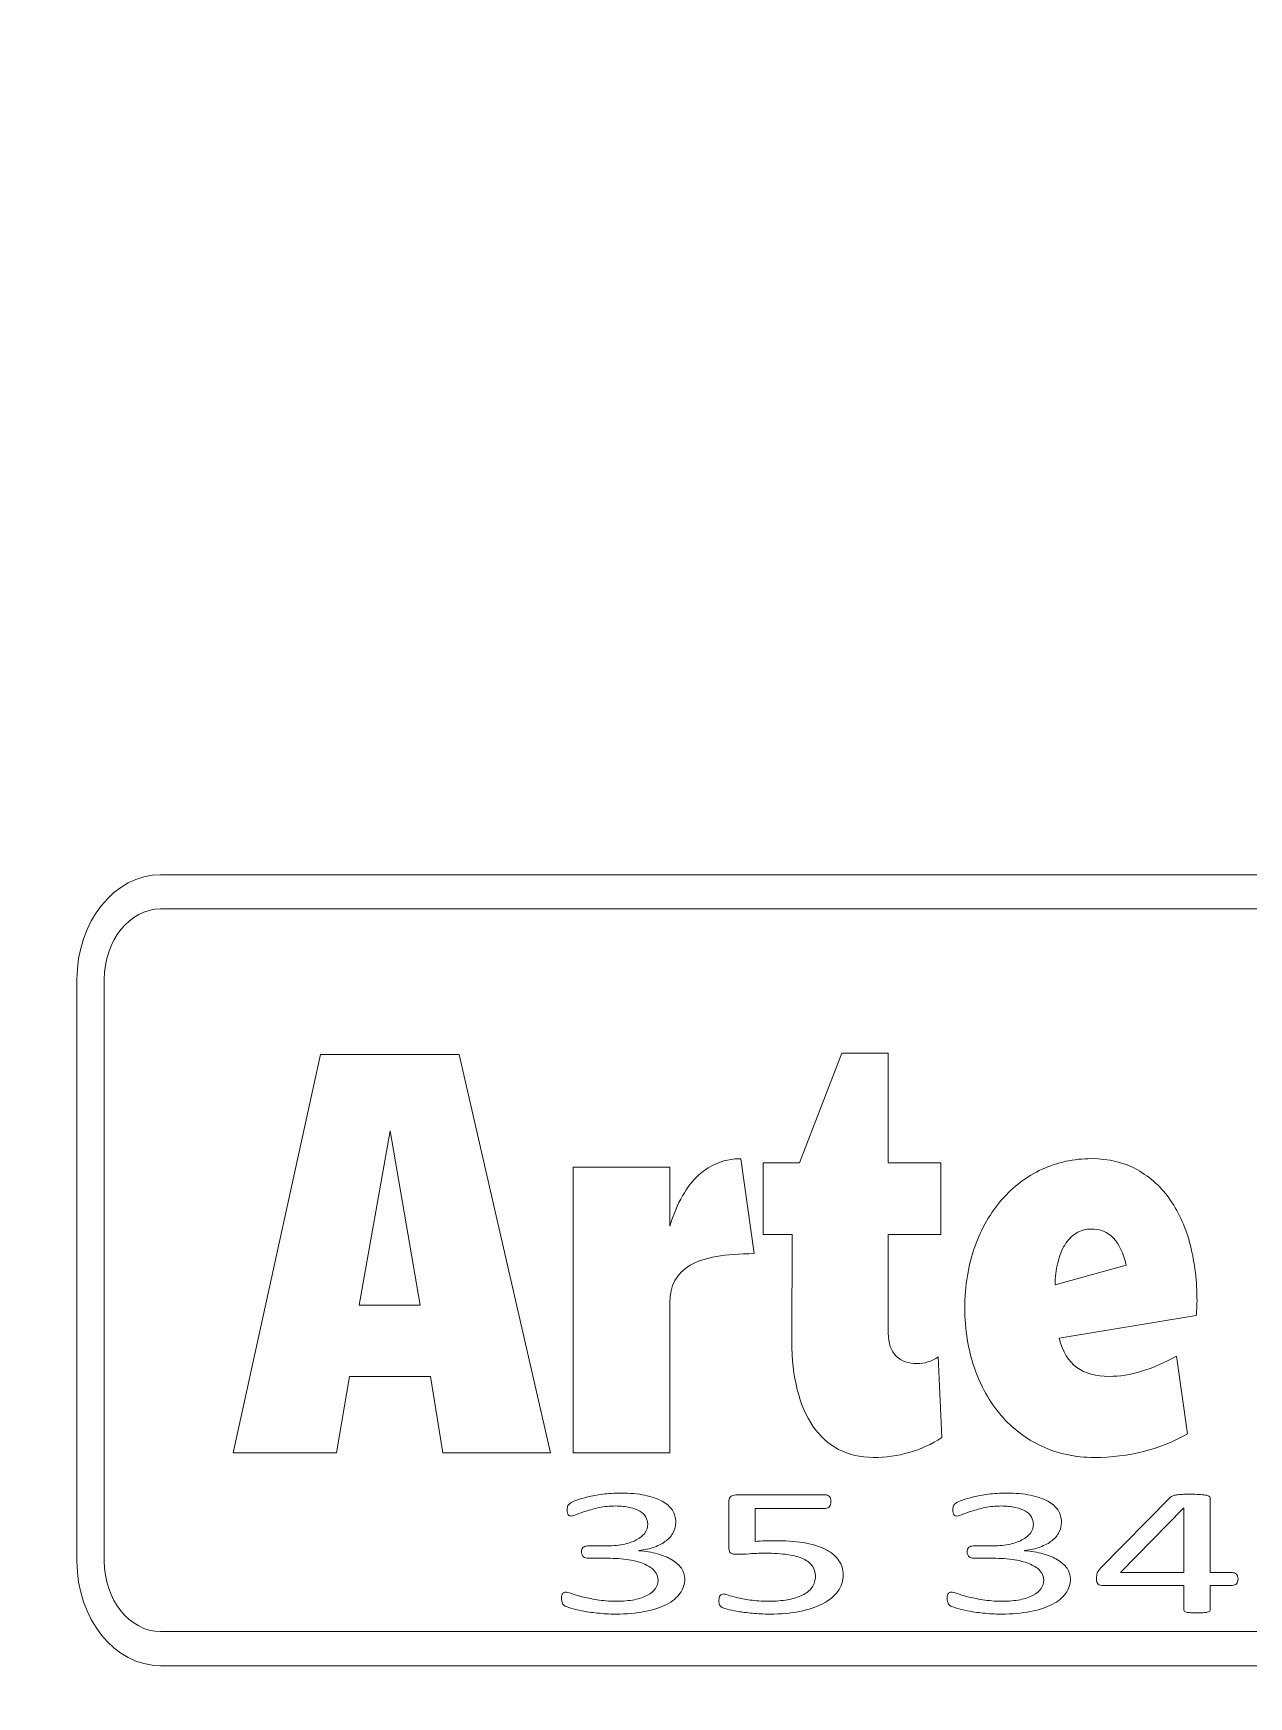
# Model space of a CAD drawing. Header units: millimetres. Extents: x -237 to 237, y -201 to 201.
# Drawn here: x 24.64 to 43.85, y 27.49 to 53.77 of the extents above; entities that cross this region are included whole.
import ezdxf

# ---------------------------------------------------------------- set-up
doc = ezdxf.new("R2010")
doc.units = ezdxf.units.MM
doc.header["$MEASUREMENT"] = 0
doc.layers.add('Layer 1', color=7, linetype='Continuous')

msp = doc.modelspace()

# ---------------------------------------------------------------- linework, layer by layer
at = {"layer": 'Layer 1', "color": 240, "lineweight": 9}
msp.add_open_spline([(81, 200.7738), (81, 200.7738), (81, 176.7738), (81, 176.7738), (81, 176.7738), (81, 176.7738), (87, 176.7738), (87, 176.7738), (87, 176.7738), (87, 176.7738), (87, 156.7738), (87, 156.7738), (87, 156.7738), (87, 156.7738), (81, 156.7738), (81, 156.7738), (81, 156.7738), (81, 156.7738), (81, 110.7738), (81, 110.7738), (81, 110.7738), (81, 110.7738), (87, 110.7738), (87, 110.7738), (87, 110.7738), (87, 110.7738), (87, 90.7738), (87, 90.7738), (87, 90.7738), (87, 90.7738), (81, 90.7738), (81, 90.7738), (81, 90.7738), (81, 90.7738), (81, 44.7738), (81, 44.7738), (81, 44.7738), (81, 44.7738), (87, 44.7738), (87, 44.7738), (87, 44.7738), (87, 44.7738), (87, 24.7738), (87, 24.7738), (87, 24.7738), (87, 24.7738), (81, 24.7738), (81, 24.7738), (81, 24.7738), (81, 24.7738), (81, 0.7738), (81, 0.7738), (81, 0.7738), (81, 0.7738), (-69, 0.7738), (-69, 0.7738), (-69, 0.7738), (-69, 0.7738), (-69, 24.7738), (-69, 24.7738), (-69, 24.7738), (-69, 24.7738), (-75, 24.7738), (-75, 24.7738), (-75, 24.7738), (-75, 24.7738), (-75, 44.7738), (-75, 44.7738), (-75, 44.7738), (-75, 44.7738), (-69, 44.7738), (-69, 44.7738), (-69, 44.7738), (-69, 44.7738), (-69, 90.7738), (-69, 90.7738), (-69, 90.7738), (-69, 90.7738), (-75, 90.7738), (-75, 90.7738), (-75, 90.7738), (-75, 90.7738), (-75, 110.7738), (-75, 110.7738), (-75, 110.7738), (-75, 110.7738), (-69, 110.7738), (-69, 110.7738), (-69, 110.7738), (-69, 110.7738), (-69, 156.7738), (-69, 156.7738), (-69, 156.7738), (-69, 156.7738), (-75, 156.7738), (-75, 156.7738), (-75, 156.7738), (-75, 156.7738), (-75, 176.7738), (-75, 176.7738), (-75, 176.7738), (-75, 176.7738), (-69, 176.7738), (-69, 176.7738), (-69, 176.7738), (-69, 176.7738), (-69, 200.7738), (-69, 200.7738), (-69, 200.7738), (-69, 200.7738), (-34, 200.7738), (-34, 200.7738), (-34, 200.7738), (-34, 200.7738), (-34, 194.7738), (-34, 194.7738), (-34, 194.7738), (-34, 194.7738), (-14, 194.7738), (-14, 194.7738), (-14, 194.7738), (-14, 194.7738), (-14, 200.7738), (-14, 200.7738), (-14, 200.7738), (-14, 200.7738), (26, 200.7738), (26, 200.7738), (26, 200.7738), (26, 200.7738), (26, 194.7738), (26, 194.7738), (26, 194.7738), (26, 194.7738), (46, 194.7738), (46, 194.7738), (46, 194.7738), (46, 194.7738), (46, 200.7738), (46, 200.7738), (46, 200.7738), (46, 200.7738), (81, 200.7738), (81, 200.7738)], degree=3, knots=[0, 0, 0, 0, 0.027027, 0.027027, 0.027027, 0.027027, 0.0540541, 0.0540541, 0.0540541, 0.0540541, 0.0810811, 0.0810811, 0.0810811, 0.0810811, 0.1081081, 0.1081081, 0.1081081, 0.1081081, 0.1351351, 0.1351351, 0.1351351, 0.1351351, 0.1621622, 0.1621622, 0.1621622, 0.1621622, 0.1891892, 0.1891892, 0.1891892, 0.1891892, 0.2162162, 0.2162162, 0.2162162, 0.2162162, 0.2432432, 0.2432432, 0.2432432, 0.2432432, 0.2702703, 0.2702703, 0.2702703, 0.2702703, 0.2972973, 0.2972973, 0.2972973, 0.2972973, 0.3243243, 0.3243243, 0.3243243, 0.3243243, 0.3513514, 0.3513514, 0.3513514, 0.3513514, 0.3783784, 0.3783784, 0.3783784, 0.3783784, 0.4054054, 0.4054054, 0.4054054, 0.4054054, 0.4324324, 0.4324324, 0.4324324, 0.4324324, 0.4594595, 0.4594595, 0.4594595, 0.4594595, 0.4864865, 0.4864865, 0.4864865, 0.4864865, 0.5135135, 0.5135135, 0.5135135, 0.5135135, 0.5405405, 0.5405405, 0.5405405, 0.5405405, 0.5675676, 0.5675676, 0.5675676, 0.5675676, 0.5945946, 0.5945946, 0.5945946, 0.5945946, 0.6216216, 0.6216216, 0.6216216, 0.6216216, 0.6486486, 0.6486486, 0.6486486, 0.6486486, 0.6756757, 0.6756757, 0.6756757, 0.6756757, 0.7027027, 0.7027027, 0.7027027, 0.7027027, 0.7297297, 0.7297297, 0.7297297, 0.7297297, 0.7567568, 0.7567568, 0.7567568, 0.7567568, 0.7837838, 0.7837838, 0.7837838, 0.7837838, 0.8108108, 0.8108108, 0.8108108, 0.8108108, 0.8378378, 0.8378378, 0.8378378, 0.8378378, 0.8648649, 0.8648649, 0.8648649, 0.8648649, 0.8918919, 0.8918919, 0.8918919, 0.8918919, 0.9189189, 0.9189189, 0.9189189, 0.9189189, 0.9459459, 0.9459459, 0.9459459, 0.9459459, 1, 1, 1, 1], dxfattribs=at)
at = {"layer": 'Layer 1', "color": 114, "lineweight": 9}
for points, knots in [([(66.3484, 27.976), (66.3484, 27.976), (26.6513, 27.976), (26.6513, 27.976), (26.6513, 27.976), (25.9214, 27.976), (25.3277, 28.7181), (25.3277, 29.6305), (25.3277, 29.6305), (25.3277, 29.6305), (25.3277, 38.8211), (25.3277, 38.8211), (25.3277, 38.8211), (25.3277, 39.7339), (25.9214, 40.476), (26.6513, 40.476), (26.6513, 40.476), (26.6513, 40.476), (66.3484, 40.476), (66.3484, 40.476), (66.3484, 40.476), (67.0783, 40.476), (67.6723, 39.7339), (67.6723, 38.8211), (67.6723, 38.8211), (67.6723, 38.8211), (67.6723, 29.6305), (67.6723, 29.6305), (67.6723, 29.6305), (67.6723, 28.7181), (67.0783, 27.976), (66.3484, 27.976)], [0, 0, 0, 0, 0.1111111, 0.1111111, 0.1111111, 0.1111111, 0.2222222, 0.2222222, 0.2222222, 0.2222222, 0.3333333, 0.3333333, 0.3333333, 0.3333333, 0.4444444, 0.4444444, 0.4444444, 0.4444444, 0.5555556, 0.5555556, 0.5555556, 0.5555556, 0.6666667, 0.6666667, 0.6666667, 0.6666667, 0.7777778, 0.7777778, 0.7777778, 0.7777778, 1, 1, 1, 1]), ([(26.6513, 39.9354), (26.1596, 39.9354), (25.7599, 39.4357), (25.7599, 38.8211), (25.7599, 38.8211), (25.7599, 38.8211), (25.7599, 29.6305), (25.7599, 29.6305), (25.7599, 29.6305), (25.7599, 29.0163), (26.1596, 28.5166), (26.6513, 28.5166), (26.6513, 28.5166), (26.6513, 28.5166), (66.3484, 28.5166), (66.3484, 28.5166), (66.3484, 28.5166), (66.8401, 28.5166), (67.2399, 29.0163), (67.2399, 29.6305), (67.2399, 29.6305), (67.2399, 29.6305), (67.2399, 38.8211), (67.2399, 38.8211), (67.2399, 38.8211), (67.2399, 39.4357), (66.8401, 39.9354), (66.3484, 39.9354), (66.3484, 39.9354), (66.3484, 39.9354), (26.6513, 39.9354), (26.6513, 39.9354)], [0, 0, 0, 0, 0.1111111, 0.1111111, 0.1111111, 0.1111111, 0.2222222, 0.2222222, 0.2222222, 0.2222222, 0.3333333, 0.3333333, 0.3333333, 0.3333333, 0.4444444, 0.4444444, 0.4444444, 0.4444444, 0.5555556, 0.5555556, 0.5555556, 0.5555556, 0.6666667, 0.6666667, 0.6666667, 0.6666667, 0.7777778, 0.7777778, 0.7777778, 0.7777778, 1, 1, 1, 1]), ([(29.1758, 37.636), (29.1758, 37.636), (31.3701, 37.636), (31.3701, 37.636), (31.3701, 37.636), (31.3701, 37.636), (32.8104, 31.3406), (32.8104, 31.3406), (32.8104, 31.3406), (32.8104, 31.3406), (31.1086, 31.3406), (31.1086, 31.3406), (31.1086, 31.3406), (31.1086, 31.3406), (30.9181, 32.5485), (30.9181, 32.5485), (30.9181, 32.5485), (30.9181, 32.5485), (29.6347, 32.5485), (29.6347, 32.5485), (29.6347, 32.5485), (29.6347, 32.5485), (29.4298, 31.3406), (29.4298, 31.3406), (29.4298, 31.3406), (29.4298, 31.3406), (27.7992, 31.3406), (27.7992, 31.3406), (27.7992, 31.3406), (27.7992, 31.3406), (29.1758, 37.636), (29.1758, 37.636)], [0, 0, 0, 0, 0.1111111, 0.1111111, 0.1111111, 0.1111111, 0.2222222, 0.2222222, 0.2222222, 0.2222222, 0.3333333, 0.3333333, 0.3333333, 0.3333333, 0.4444444, 0.4444444, 0.4444444, 0.4444444, 0.5555556, 0.5555556, 0.5555556, 0.5555556, 0.6666667, 0.6666667, 0.6666667, 0.6666667, 0.7777778, 0.7777778, 0.7777778, 0.7777778, 1, 1, 1, 1]), ([(38.9977, 31.5801), (38.6714, 31.3712), (38.3087, 31.2675), (37.9115, 31.2675), (37.9115, 31.2675), (37.7069, 31.2675), (37.5238, 31.3102), (37.3647, 31.3956), (37.3647, 31.3956), (37.2045, 31.4795), (37.0697, 31.6016), (36.96, 31.7617), (36.96, 31.7617), (36.8507, 31.9201), (36.7675, 32.1138), (36.7121, 32.3382), (36.7121, 32.3382), (36.6557, 32.5636), (36.6267, 32.8169), (36.6267, 33.1005), (36.6267, 33.1005), (36.6267, 33.1005), (36.6337, 34.79), (36.6337, 34.79), (36.6337, 34.79), (36.6337, 34.79), (36.1751, 34.79), (36.1751, 34.79), (36.1751, 34.79), (36.1751, 34.79), (36.1751, 35.9249), (36.1751, 35.9249), (36.1751, 35.9249), (36.1751, 35.9249), (36.747, 35.9249), (36.747, 35.9249), (36.747, 35.9249), (36.747, 35.9249), (37.4177, 37.6542), (37.4177, 37.6542), (37.4177, 37.6542), (37.4177, 37.6542), (38.151, 37.6542), (38.151, 37.6542), (38.151, 37.6542), (38.151, 37.6542), (38.151, 35.9249), (38.151, 35.9249), (38.151, 35.9249), (38.151, 35.9249), (38.9832, 35.9249), (38.9832, 35.9249), (38.9832, 35.9249), (38.9832, 35.9249), (38.9832, 34.79), (38.9832, 34.79), (38.9832, 34.79), (38.9832, 34.79), (38.151, 34.79), (38.151, 34.79), (38.151, 34.79), (38.151, 34.79), (38.151, 33.2332), (38.151, 33.2332), (38.151, 33.2332), (38.151, 33.0716), (38.1919, 32.951), (38.2738, 32.8702), (38.2738, 32.8702), (38.357, 32.7894), (38.4689, 32.7499), (38.61, 32.7499), (38.61, 32.7499), (38.7207, 32.7499), (38.8301, 32.7848), (38.941, 32.8564), (38.941, 32.8564), (38.941, 32.8564), (38.9977, 31.5801), (38.9977, 31.5801)], [0, 0, 0, 0, 0.047619, 0.047619, 0.047619, 0.047619, 0.0952381, 0.0952381, 0.0952381, 0.0952381, 0.1428571, 0.1428571, 0.1428571, 0.1428571, 0.1904762, 0.1904762, 0.1904762, 0.1904762, 0.2380952, 0.2380952, 0.2380952, 0.2380952, 0.2857143, 0.2857143, 0.2857143, 0.2857143, 0.3333333, 0.3333333, 0.3333333, 0.3333333, 0.3809524, 0.3809524, 0.3809524, 0.3809524, 0.4285714, 0.4285714, 0.4285714, 0.4285714, 0.4761905, 0.4761905, 0.4761905, 0.4761905, 0.5238095, 0.5238095, 0.5238095, 0.5238095, 0.5714286, 0.5714286, 0.5714286, 0.5714286, 0.6190476, 0.6190476, 0.6190476, 0.6190476, 0.6666667, 0.6666667, 0.6666667, 0.6666667, 0.7142857, 0.7142857, 0.7142857, 0.7142857, 0.7619048, 0.7619048, 0.7619048, 0.7619048, 0.8095238, 0.8095238, 0.8095238, 0.8095238, 0.8571429, 0.8571429, 0.8571429, 0.8571429, 0.9047619, 0.9047619, 0.9047619, 0.9047619, 1, 1, 1, 1]), ([(30.7499, 33.6739), (30.7499, 33.6739), (30.2764, 36.4266), (30.2764, 36.4266), (30.2764, 36.4266), (30.2764, 36.4266), (29.79, 33.6739), (29.79, 33.6739), (29.79, 33.6739), (29.79, 33.6739), (30.7499, 33.6739), (30.7499, 33.6739)], [0, 0, 0, 0, 0.25, 0.25, 0.25, 0.25, 0.5, 0.5, 0.5, 0.5, 1, 1, 1, 1]), ([(33.1728, 35.8547), (33.1728, 35.8547), (34.6975, 35.8547), (34.6975, 35.8547), (34.6975, 35.8547), (34.6975, 35.8547), (34.6975, 34.9213), (34.6975, 34.9213), (34.6975, 34.9213), (34.8118, 35.2906), (34.9659, 35.5605), (35.1574, 35.7326), (35.1574, 35.7326), (35.349, 35.9034), (35.5691, 35.9888), (35.8185, 35.9888), (35.8185, 35.9888), (35.8185, 35.9888), (36.0305, 34.488), (36.0305, 34.488), (36.0305, 34.488), (35.5716, 34.488), (35.2343, 34.4274), (35.0202, 34.3039), (35.0202, 34.3039), (34.8043, 34.1801), (34.6975, 33.9836), (34.6975, 33.7123), (34.6975, 33.7123), (34.6975, 33.7123), (34.6975, 31.3406), (34.6975, 31.3406), (34.6975, 31.3406), (34.6975, 31.3406), (33.1728, 31.3406), (33.1728, 31.3406), (33.1728, 31.3406), (33.1728, 31.3406), (33.1728, 35.8547), (33.1728, 35.8547)], [0, 0, 0, 0, 0.0909091, 0.0909091, 0.0909091, 0.0909091, 0.1818182, 0.1818182, 0.1818182, 0.1818182, 0.2727273, 0.2727273, 0.2727273, 0.2727273, 0.3636364, 0.3636364, 0.3636364, 0.3636364, 0.4545455, 0.4545455, 0.4545455, 0.4545455, 0.5454545, 0.5454545, 0.5454545, 0.5454545, 0.6363636, 0.6363636, 0.6363636, 0.6363636, 0.7272727, 0.7272727, 0.7272727, 0.7272727, 0.8181818, 0.8181818, 0.8181818, 0.8181818, 1, 1, 1, 1]), ([(41.6398, 32.5485), (41.9687, 32.5485), (42.3238, 32.6554), (42.7055, 32.8702), (42.7055, 32.8702), (42.7055, 32.8702), (42.8817, 31.6425), (42.8817, 31.6425), (42.8817, 31.6425), (42.4441, 31.3928), (41.9528, 31.2675), (41.4074, 31.2675), (41.4074, 31.2675), (41.1039, 31.2675), (40.827, 31.3272), (40.5765, 31.4446), (40.5765, 31.4446), (40.3261, 31.5618), (40.1105, 31.7251), (39.931, 31.9353), (39.931, 31.9353), (39.7504, 32.146), (39.6107, 32.3947), (39.5109, 32.6843), (39.5109, 32.6843), (39.411, 32.9725), (39.3602, 33.2868), (39.3602, 33.6266), (39.3602, 33.6266), (39.3602, 33.9836), (39.4131, 34.3067), (39.5178, 34.5981), (39.5178, 34.5981), (39.6227, 34.8877), (39.7649, 35.1365), (39.9469, 35.3439), (39.9469, 35.3439), (40.1274, 35.5496), (40.3391, 35.7097), (40.5815, 35.8212), (40.5815, 35.8212), (40.8235, 35.9327), (41.0825, 35.9891), (41.3579, 35.9891), (41.3579, 35.9891), (41.6349, 35.9891), (41.8784, 35.9295), (42.0878, 35.812), (42.0878, 35.812), (42.2975, 35.6945), (42.472, 35.5344), (42.6117, 35.3301), (42.6117, 35.3301), (42.7514, 35.1259), (42.8563, 34.8877), (42.926, 34.615), (42.926, 34.615), (42.9945, 34.342), (43.0294, 34.0506), (43.0294, 33.7412), (43.0294, 33.7412), (43.0294, 33.6999), (43.0283, 33.6601), (43.0259, 33.6206), (43.0259, 33.6206), (43.0234, 33.5825), (43.0199, 33.5444), (43.0163, 33.5091), (43.0163, 33.5091), (43.0163, 33.5091), (40.8499, 33.1524), (40.8499, 33.1524), (40.8499, 33.1524), (40.9065, 32.9372), (41.0003, 32.7834), (41.1318, 32.6889), (41.1318, 32.6889), (41.263, 32.5957), (41.4328, 32.5485), (41.6398, 32.5485)], [0, 0, 0, 0, 0.047619, 0.047619, 0.047619, 0.047619, 0.0952381, 0.0952381, 0.0952381, 0.0952381, 0.1428571, 0.1428571, 0.1428571, 0.1428571, 0.1904762, 0.1904762, 0.1904762, 0.1904762, 0.2380952, 0.2380952, 0.2380952, 0.2380952, 0.2857143, 0.2857143, 0.2857143, 0.2857143, 0.3333333, 0.3333333, 0.3333333, 0.3333333, 0.3809524, 0.3809524, 0.3809524, 0.3809524, 0.4285714, 0.4285714, 0.4285714, 0.4285714, 0.4761905, 0.4761905, 0.4761905, 0.4761905, 0.5238095, 0.5238095, 0.5238095, 0.5238095, 0.5714286, 0.5714286, 0.5714286, 0.5714286, 0.6190476, 0.6190476, 0.6190476, 0.6190476, 0.6666667, 0.6666667, 0.6666667, 0.6666667, 0.7142857, 0.7142857, 0.7142857, 0.7142857, 0.7619048, 0.7619048, 0.7619048, 0.7619048, 0.8095238, 0.8095238, 0.8095238, 0.8095238, 0.8571429, 0.8571429, 0.8571429, 0.8571429, 0.9047619, 0.9047619, 0.9047619, 0.9047619, 1, 1, 1, 1]), ([(41.9083, 34.3053), (41.8254, 34.6867), (41.6423, 34.8772), (41.3579, 34.8772), (41.3579, 34.8772), (41.2677, 34.8772), (41.1883, 34.8542), (41.1173, 34.8101), (41.1173, 34.8101), (41.0471, 34.7643), (40.9872, 34.7032), (40.9388, 34.6239), (40.9388, 34.6239), (40.8909, 34.5448), (40.8546, 34.4517), (40.8281, 34.342), (40.8281, 34.342), (40.8031, 34.2337), (40.7886, 34.1176), (40.7862, 33.9927), (40.7862, 33.9927), (40.7862, 33.9927), (41.9083, 34.3053), (41.9083, 34.3053)], [0, 0, 0, 0, 0.1428571, 0.1428571, 0.1428571, 0.1428571, 0.2857143, 0.2857143, 0.2857143, 0.2857143, 0.4285714, 0.4285714, 0.4285714, 0.4285714, 0.5714286, 0.5714286, 0.5714286, 0.5714286, 0.7142857, 0.7142857, 0.7142857, 0.7142857, 1, 1, 1, 1]), ([(34.9346, 29.3505), (34.9346, 29.2657), (34.9099, 29.1888), (34.8599, 29.1202), (34.8599, 29.1202), (34.8107, 29.0521), (34.7394, 28.9933), (34.6461, 28.9443), (34.6461, 28.9443), (34.5533, 28.8958), (34.4388, 28.8581), (34.3027, 28.8321), (34.3027, 28.8321), (34.1666, 28.8057), (34.0135, 28.7924), (33.8421, 28.7924), (33.8421, 28.7924), (33.7381, 28.7924), (33.6406, 28.7973), (33.5504, 28.8076), (33.5504, 28.8076), (33.4603, 28.8174), (33.38, 28.8292), (33.3095, 28.8429), (33.3095, 28.8429), (33.239, 28.8571), (33.1801, 28.8713), (33.1342, 28.886), (33.1342, 28.886), (33.0876, 28.9007), (33.058, 28.9115), (33.0466, 28.9179), (33.0466, 28.9179), (33.0341, 28.9247), (33.0251, 28.9316), (33.0187, 28.938), (33.0187, 28.938), (33.0121, 28.9448), (33.0062, 28.9527), (33.0023, 28.9625), (33.0023, 28.9625), (32.9974, 28.9718), (32.9932, 28.9835), (32.9906, 28.9972), (32.9906, 28.9972), (32.9884, 29.011), (32.9875, 29.0281), (32.9875, 29.0482), (32.9875, 29.0482), (32.9875, 29.082), (32.9932, 29.106), (33.0048, 29.1192), (33.0048, 29.1192), (33.0162, 29.1325), (33.0325, 29.1393), (33.0539, 29.1393), (33.0539, 29.1393), (33.0686, 29.1393), (33.098, 29.1315), (33.1416, 29.1163), (33.1416, 29.1163), (33.1851, 29.1011), (33.2408, 29.0849), (33.3086, 29.0673), (33.3086, 29.0673), (33.3768, 29.0497), (33.4561, 29.0335), (33.548, 29.0183), (33.548, 29.0183), (33.6389, 29.0031), (33.7404, 28.9953), (33.8521, 28.9953), (33.8521, 28.9953), (33.96, 28.9953), (34.0553, 29.0036), (34.1372, 29.0198), (34.1372, 29.0198), (34.2191, 29.0359), (34.2888, 29.059), (34.3444, 29.0889), (34.3444, 29.0889), (34.4001, 29.1187), (34.4419, 29.154), (34.4698, 29.1947), (34.4698, 29.1947), (34.4976, 29.2353), (34.5116, 29.2794), (34.5116, 29.3275), (34.5116, 29.3275), (34.5116, 29.3804), (34.4937, 29.4279), (34.4583, 29.47), (34.4583, 29.47), (34.4231, 29.5122), (34.3707, 29.5489), (34.3017, 29.5793), (34.3017, 29.5793), (34.2338, 29.6101), (34.1495, 29.6337), (34.0494, 29.6498), (34.0494, 29.6498), (33.9495, 29.666), (33.8357, 29.6743), (33.7086, 29.6743), (33.7086, 29.6743), (33.7086, 29.6743), (33.4039, 29.6743), (33.4039, 29.6743), (33.4039, 29.6743), (33.3906, 29.6743), (33.3775, 29.6758), (33.3652, 29.6792), (33.3652, 29.6792), (33.353, 29.6827), (33.3423, 29.688), (33.3333, 29.6959), (33.3333, 29.6959), (33.3242, 29.7032), (33.3169, 29.7135), (33.3111, 29.7258), (33.3111, 29.7258), (33.3055, 29.738), (33.3022, 29.7542), (33.3022, 29.7743), (33.3022, 29.7743), (33.3022, 29.7924), (33.3047, 29.8071), (33.3095, 29.8193), (33.3095, 29.8193), (33.3145, 29.8311), (33.3211, 29.8404), (33.3301, 29.8478), (33.3301, 29.8478), (33.3391, 29.8546), (33.3488, 29.86), (33.3594, 29.8634), (33.3594, 29.8634), (33.371, 29.8669), (33.3841, 29.8683), (33.398, 29.8683), (33.398, 29.8683), (33.398, 29.8683), (33.6701, 29.8683), (33.6701, 29.8683), (33.6701, 29.8683), (33.7749, 29.8683), (33.8699, 29.8767), (33.9544, 29.8928), (33.9544, 29.8928), (34.038, 29.909), (34.1092, 29.9325), (34.1684, 29.9634), (34.1684, 29.9634), (34.2265, 29.9938), (34.2715, 30.0305), (34.3027, 30.0731), (34.3027, 30.0731), (34.3337, 30.1158), (34.3493, 30.1633), (34.3493, 30.2162), (34.3493, 30.2162), (34.3493, 30.2544), (34.3388, 30.2907), (34.3182, 30.3259), (34.3182, 30.3259), (34.2978, 30.3607), (34.2666, 30.3911), (34.2248, 30.4171), (34.2248, 30.4171), (34.183, 30.443), (34.1297, 30.4631), (34.065, 30.4783), (34.065, 30.4783), (34.0003, 30.493), (33.9259, 30.5004), (33.8413, 30.5004), (33.8413, 30.5004), (33.7478, 30.5004), (33.6635, 30.492), (33.5856, 30.4749), (33.5856, 30.4749), (33.5079, 30.4582), (33.439, 30.4401), (33.3784, 30.421), (33.3784, 30.421), (33.3176, 30.4019), (33.2668, 30.3837), (33.2267, 30.3671), (33.2267, 30.3671), (33.1874, 30.3499), (33.1587, 30.3416), (33.1433, 30.3416), (33.1433, 30.3416), (33.1317, 30.3416), (33.1218, 30.3426), (33.1127, 30.345), (33.1127, 30.345), (33.1046, 30.3475), (33.0973, 30.3524), (33.0915, 30.3597), (33.0915, 30.3597), (33.0859, 30.3666), (33.0817, 30.3769), (33.0793, 30.3896), (33.0793, 30.3896), (33.0769, 30.4024), (33.0759, 30.4195), (33.0759, 30.4406), (33.0759, 30.4406), (33.0759, 30.4548), (33.0769, 30.4675), (33.0785, 30.4788), (33.0785, 30.4788), (33.0799, 30.4896), (33.0834, 30.4994), (33.0882, 30.5072), (33.0882, 30.5072), (33.0932, 30.5155), (33.098, 30.5229), (33.1046, 30.5297), (33.1046, 30.5297), (33.1113, 30.5361), (33.1218, 30.544), (33.1373, 30.5533), (33.1373, 30.5533), (33.1523, 30.5621), (33.1833, 30.5753), (33.2292, 30.5925), (33.2292, 30.5925), (33.2758, 30.6101), (33.3333, 30.6268), (33.4012, 30.6434), (33.4012, 30.6434), (33.4694, 30.6606), (33.548, 30.6743), (33.6364, 30.686), (33.6364, 30.686), (33.725, 30.6973), (33.8207, 30.7032), (33.9233, 30.7032), (33.9233, 30.7032), (34.0675, 30.7032), (34.1938, 30.6924), (34.3027, 30.6704), (34.3027, 30.6704), (34.4109, 30.6483), (34.5018, 30.617), (34.5748, 30.5768), (34.5748, 30.5768), (34.6476, 30.5371), (34.7017, 30.4891), (34.7379, 30.4327), (34.7379, 30.4327), (34.7738, 30.3769), (34.7919, 30.3152), (34.7919, 30.2471), (34.7919, 30.2471), (34.7919, 30.1888), (34.7788, 30.1349), (34.7533, 30.0844), (34.7533, 30.0844), (34.7279, 30.0344), (34.6904, 29.9898), (34.6403, 29.9511), (34.6403, 29.9511), (34.5912, 29.9124), (34.5295, 29.8796), (34.4575, 29.8522), (34.4575, 29.8522), (34.3855, 29.8247), (34.3027, 29.8061), (34.2084, 29.7958), (34.2084, 29.7958), (34.2084, 29.7958), (34.2084, 29.7929), (34.2084, 29.7929), (34.2084, 29.7929), (34.315, 29.786), (34.4134, 29.7699), (34.5018, 29.7449), (34.5018, 29.7449), (34.5904, 29.7194), (34.6666, 29.6876), (34.7304, 29.6493), (34.7304, 29.6493), (34.7944, 29.6111), (34.8444, 29.566), (34.8803, 29.5151), (34.8803, 29.5151), (34.9165, 29.4637), (34.9346, 29.4093), (34.9346, 29.3505)], [0, 0, 0, 0, 0.0135135, 0.0135135, 0.0135135, 0.0135135, 0.027027, 0.027027, 0.027027, 0.027027, 0.0405405, 0.0405405, 0.0405405, 0.0405405, 0.0540541, 0.0540541, 0.0540541, 0.0540541, 0.0675676, 0.0675676, 0.0675676, 0.0675676, 0.0810811, 0.0810811, 0.0810811, 0.0810811, 0.0945946, 0.0945946, 0.0945946, 0.0945946, 0.1081081, 0.1081081, 0.1081081, 0.1081081, 0.1216216, 0.1216216, 0.1216216, 0.1216216, 0.1351351, 0.1351351, 0.1351351, 0.1351351, 0.1486486, 0.1486486, 0.1486486, 0.1486486, 0.1621622, 0.1621622, 0.1621622, 0.1621622, 0.1756757, 0.1756757, 0.1756757, 0.1756757, 0.1891892, 0.1891892, 0.1891892, 0.1891892, 0.2027027, 0.2027027, 0.2027027, 0.2027027, 0.2162162, 0.2162162, 0.2162162, 0.2162162, 0.2297297, 0.2297297, 0.2297297, 0.2297297, 0.2432432, 0.2432432, 0.2432432, 0.2432432, 0.2567568, 0.2567568, 0.2567568, 0.2567568, 0.2702703, 0.2702703, 0.2702703, 0.2702703, 0.2837838, 0.2837838, 0.2837838, 0.2837838, 0.2972973, 0.2972973, 0.2972973, 0.2972973, 0.3108108, 0.3108108, 0.3108108, 0.3108108, 0.3243243, 0.3243243, 0.3243243, 0.3243243, 0.3378378, 0.3378378, 0.3378378, 0.3378378, 0.3513514, 0.3513514, 0.3513514, 0.3513514, 0.3648649, 0.3648649, 0.3648649, 0.3648649, 0.3783784, 0.3783784, 0.3783784, 0.3783784, 0.3918919, 0.3918919, 0.3918919, 0.3918919, 0.4054054, 0.4054054, 0.4054054, 0.4054054, 0.4189189, 0.4189189, 0.4189189, 0.4189189, 0.4324324, 0.4324324, 0.4324324, 0.4324324, 0.4459459, 0.4459459, 0.4459459, 0.4459459, 0.4594595, 0.4594595, 0.4594595, 0.4594595, 0.472973, 0.472973, 0.472973, 0.472973, 0.4864865, 0.4864865, 0.4864865, 0.4864865, 0.5, 0.5, 0.5, 0.5, 0.5135135, 0.5135135, 0.5135135, 0.5135135, 0.527027, 0.527027, 0.527027, 0.527027, 0.5405405, 0.5405405, 0.5405405, 0.5405405, 0.5540541, 0.5540541, 0.5540541, 0.5540541, 0.5675676, 0.5675676, 0.5675676, 0.5675676, 0.5810811, 0.5810811, 0.5810811, 0.5810811, 0.5945946, 0.5945946, 0.5945946, 0.5945946, 0.6081081, 0.6081081, 0.6081081, 0.6081081, 0.6216216, 0.6216216, 0.6216216, 0.6216216, 0.6351351, 0.6351351, 0.6351351, 0.6351351, 0.6486486, 0.6486486, 0.6486486, 0.6486486, 0.6621622, 0.6621622, 0.6621622, 0.6621622, 0.6756757, 0.6756757, 0.6756757, 0.6756757, 0.6891892, 0.6891892, 0.6891892, 0.6891892, 0.7027027, 0.7027027, 0.7027027, 0.7027027, 0.7162162, 0.7162162, 0.7162162, 0.7162162, 0.7297297, 0.7297297, 0.7297297, 0.7297297, 0.7432432, 0.7432432, 0.7432432, 0.7432432, 0.7567568, 0.7567568, 0.7567568, 0.7567568, 0.7702703, 0.7702703, 0.7702703, 0.7702703, 0.7837838, 0.7837838, 0.7837838, 0.7837838, 0.7972973, 0.7972973, 0.7972973, 0.7972973, 0.8108108, 0.8108108, 0.8108108, 0.8108108, 0.8243243, 0.8243243, 0.8243243, 0.8243243, 0.8378378, 0.8378378, 0.8378378, 0.8378378, 0.8513514, 0.8513514, 0.8513514, 0.8513514, 0.8648649, 0.8648649, 0.8648649, 0.8648649, 0.8783784, 0.8783784, 0.8783784, 0.8783784, 0.8918919, 0.8918919, 0.8918919, 0.8918919, 0.9054054, 0.9054054, 0.9054054, 0.9054054, 0.9189189, 0.9189189, 0.9189189, 0.9189189, 0.9324324, 0.9324324, 0.9324324, 0.9324324, 0.9459459, 0.9459459, 0.9459459, 0.9459459, 0.9594595, 0.9594595, 0.9594595, 0.9594595, 0.972973, 0.972973, 0.972973, 0.972973, 1, 1, 1, 1]), ([(37.4361, 29.4166), (37.4361, 29.3172), (37.4083, 29.229), (37.3519, 29.1511), (37.3519, 29.1511), (37.2962, 29.0737), (37.2165, 29.0085), (37.1142, 28.9551), (37.1142, 28.9551), (37.0119, 28.9022), (36.8898, 28.862), (36.7478, 28.8341), (36.7478, 28.8341), (36.6069, 28.8062), (36.4496, 28.7924), (36.2767, 28.7924), (36.2767, 28.7924), (36.18, 28.7924), (36.0891, 28.7964), (36.0029, 28.8047), (36.0029, 28.8047), (35.9162, 28.8125), (35.8392, 28.8228), (35.7719, 28.8346), (35.7719, 28.8346), (35.7047, 28.8463), (35.6499, 28.8581), (35.6064, 28.8699), (35.6064, 28.8699), (35.563, 28.8811), (35.5359, 28.8899), (35.5236, 28.8968), (35.5236, 28.8968), (35.5114, 28.9037), (35.5032, 28.9095), (35.4982, 28.9154), (35.4982, 28.9154), (35.4934, 28.9213), (35.4893, 28.9282), (35.4851, 28.936), (35.4851, 28.936), (35.4812, 28.9443), (35.4785, 28.9546), (35.477, 28.9669), (35.477, 28.9669), (35.4753, 28.9791), (35.4745, 28.9943), (35.4745, 29.0114), (35.4745, 29.0114), (35.4745, 29.0276), (35.4753, 29.0418), (35.4778, 29.055), (35.4778, 29.055), (35.4802, 29.0678), (35.4851, 29.0781), (35.4917, 29.0864), (35.4917, 29.0864), (35.4975, 29.0942), (35.5056, 29.1006), (35.5139, 29.104), (35.5139, 29.104), (35.5227, 29.108), (35.5327, 29.1099), (35.5442, 29.1099), (35.5442, 29.1099), (35.5606, 29.1099), (35.5852, 29.104), (35.6187, 29.0918), (35.6187, 29.0918), (35.6524, 29.08), (35.6973, 29.0673), (35.7539, 29.0531), (35.7539, 29.0531), (35.8112, 29.0394), (35.8809, 29.0261), (35.9653, 29.0139), (35.9653, 29.0139), (36.0498, 29.0016), (36.149, 28.9953), (36.2644, 28.9953), (36.2644, 28.9953), (36.3717, 28.9953), (36.4701, 29.0031), (36.5593, 29.0183), (36.5593, 29.0183), (36.6487, 29.0335), (36.7266, 29.0575), (36.7913, 29.0903), (36.7913, 29.0903), (36.8561, 29.1227), (36.9068, 29.1633), (36.9437, 29.2128), (36.9437, 29.2128), (36.9806, 29.2623), (36.9987, 29.3221), (36.9987, 29.3931), (36.9987, 29.3931), (36.9987, 29.4524), (36.983, 29.5048), (36.952, 29.5504), (36.952, 29.5504), (36.9208, 29.5959), (36.8724, 29.6337), (36.8077, 29.664), (36.8077, 29.664), (36.743, 29.6939), (36.6611, 29.7165), (36.561, 29.7316), (36.561, 29.7316), (36.4618, 29.7463), (36.3439, 29.7537), (36.2064, 29.7537), (36.2064, 29.7537), (36.1079, 29.7537), (36.0244, 29.7508), (35.9539, 29.7449), (35.9539, 29.7449), (35.8834, 29.7395), (35.8177, 29.7365), (35.7565, 29.7365), (35.7565, 29.7365), (35.712, 29.7365), (35.6802, 29.7429), (35.6605, 29.7552), (35.6605, 29.7552), (35.6417, 29.7674), (35.6318, 29.7914), (35.6318, 29.8267), (35.6318, 29.8267), (35.6318, 29.8267), (35.6318, 30.5836), (35.6318, 30.5836), (35.6318, 30.5836), (35.6318, 30.615), (35.6441, 30.6385), (35.6688, 30.6537), (35.6688, 30.6537), (35.6941, 30.6689), (35.7294, 30.6767), (35.7759, 30.6767), (35.7759, 30.6767), (35.7759, 30.6767), (37.1535, 30.6767), (37.1535, 30.6767), (37.1535, 30.6767), (37.1658, 30.6767), (37.178, 30.6748), (37.1905, 30.6704), (37.1905, 30.6704), (37.2026, 30.6659), (37.2126, 30.6596), (37.2207, 30.6508), (37.2207, 30.6508), (37.228, 30.6424), (37.2346, 30.6317), (37.2388, 30.6179), (37.2388, 30.6179), (37.2427, 30.6047), (37.2444, 30.589), (37.2444, 30.5709), (37.2444, 30.5709), (37.2444, 30.5366), (37.2371, 30.5097), (37.2215, 30.4906), (37.2215, 30.4906), (37.206, 30.4714), (37.1845, 30.4621), (37.1568, 30.4621), (37.1568, 30.4621), (37.1568, 30.4621), (36.0448, 30.4621), (36.0448, 30.4621), (36.0448, 30.4621), (36.0448, 30.4621), (36.0448, 29.9404), (36.0448, 29.9404), (36.0448, 29.9404), (36.0989, 29.9453), (36.1539, 29.9482), (36.2103, 29.9492), (36.2103, 29.9492), (36.2669, 29.9502), (36.3316, 29.9506), (36.4061, 29.9506), (36.4061, 29.9506), (36.5774, 29.9506), (36.7266, 29.9379), (36.8553, 29.9124), (36.8553, 29.9124), (36.983, 29.8874), (37.0905, 29.8512), (37.1755, 29.8051), (37.1755, 29.8051), (37.2617, 29.7586), (37.3265, 29.7022), (37.37, 29.6361), (37.37, 29.6361), (37.4141, 29.5705), (37.4361, 29.497), (37.4361, 29.4166)], [0, 0, 0, 0, 0.0196078, 0.0196078, 0.0196078, 0.0196078, 0.0392157, 0.0392157, 0.0392157, 0.0392157, 0.0588235, 0.0588235, 0.0588235, 0.0588235, 0.0784314, 0.0784314, 0.0784314, 0.0784314, 0.0980392, 0.0980392, 0.0980392, 0.0980392, 0.1176471, 0.1176471, 0.1176471, 0.1176471, 0.1372549, 0.1372549, 0.1372549, 0.1372549, 0.1568627, 0.1568627, 0.1568627, 0.1568627, 0.1764706, 0.1764706, 0.1764706, 0.1764706, 0.1960784, 0.1960784, 0.1960784, 0.1960784, 0.2156863, 0.2156863, 0.2156863, 0.2156863, 0.2352941, 0.2352941, 0.2352941, 0.2352941, 0.254902, 0.254902, 0.254902, 0.254902, 0.2745098, 0.2745098, 0.2745098, 0.2745098, 0.2941176, 0.2941176, 0.2941176, 0.2941176, 0.3137255, 0.3137255, 0.3137255, 0.3137255, 0.3333333, 0.3333333, 0.3333333, 0.3333333, 0.3529412, 0.3529412, 0.3529412, 0.3529412, 0.372549, 0.372549, 0.372549, 0.372549, 0.3921569, 0.3921569, 0.3921569, 0.3921569, 0.4117647, 0.4117647, 0.4117647, 0.4117647, 0.4313725, 0.4313725, 0.4313725, 0.4313725, 0.4509804, 0.4509804, 0.4509804, 0.4509804, 0.4705882, 0.4705882, 0.4705882, 0.4705882, 0.4901961, 0.4901961, 0.4901961, 0.4901961, 0.5098039, 0.5098039, 0.5098039, 0.5098039, 0.5294118, 0.5294118, 0.5294118, 0.5294118, 0.5490196, 0.5490196, 0.5490196, 0.5490196, 0.5686275, 0.5686275, 0.5686275, 0.5686275, 0.5882353, 0.5882353, 0.5882353, 0.5882353, 0.6078431, 0.6078431, 0.6078431, 0.6078431, 0.627451, 0.627451, 0.627451, 0.627451, 0.6470588, 0.6470588, 0.6470588, 0.6470588, 0.6666667, 0.6666667, 0.6666667, 0.6666667, 0.6862745, 0.6862745, 0.6862745, 0.6862745, 0.7058824, 0.7058824, 0.7058824, 0.7058824, 0.7254902, 0.7254902, 0.7254902, 0.7254902, 0.745098, 0.745098, 0.745098, 0.745098, 0.7647059, 0.7647059, 0.7647059, 0.7647059, 0.7843137, 0.7843137, 0.7843137, 0.7843137, 0.8039216, 0.8039216, 0.8039216, 0.8039216, 0.8235294, 0.8235294, 0.8235294, 0.8235294, 0.8431373, 0.8431373, 0.8431373, 0.8431373, 0.8627451, 0.8627451, 0.8627451, 0.8627451, 0.8823529, 0.8823529, 0.8823529, 0.8823529, 0.9019608, 0.9019608, 0.9019608, 0.9019608, 0.9215686, 0.9215686, 0.9215686, 0.9215686, 0.9411765, 0.9411765, 0.9411765, 0.9411765, 0.9607843, 0.9607843, 0.9607843, 0.9607843, 1, 1, 1, 1]), ([(41.0295, 29.3505), (41.0295, 29.2657), (41.0048, 29.1888), (40.9549, 29.1202), (40.9549, 29.1202), (40.9056, 29.0521), (40.8344, 28.9933), (40.741, 28.9443), (40.741, 28.9443), (40.6483, 28.8958), (40.5336, 28.8581), (40.3975, 28.8321), (40.3975, 28.8321), (40.2615, 28.8057), (40.1084, 28.7924), (39.9371, 28.7924), (39.9371, 28.7924), (39.8331, 28.7924), (39.7355, 28.7973), (39.6454, 28.8076), (39.6454, 28.8076), (39.5552, 28.8174), (39.475, 28.8292), (39.4044, 28.8429), (39.4044, 28.8429), (39.3339, 28.8571), (39.275, 28.8713), (39.2291, 28.886), (39.2291, 28.886), (39.1825, 28.9007), (39.1529, 28.9115), (39.1414, 28.9179), (39.1414, 28.9179), (39.1291, 28.9247), (39.1201, 28.9316), (39.1136, 28.938), (39.1136, 28.938), (39.107, 28.9448), (39.1011, 28.9527), (39.0972, 28.9625), (39.0972, 28.9625), (39.0923, 28.9718), (39.0882, 28.9835), (39.0857, 28.9972), (39.0857, 28.9972), (39.0833, 29.011), (39.0824, 29.0281), (39.0824, 29.0482), (39.0824, 29.0482), (39.0824, 29.082), (39.0882, 29.106), (39.0997, 29.1192), (39.0997, 29.1192), (39.1111, 29.1325), (39.1275, 29.1393), (39.1488, 29.1393), (39.1488, 29.1393), (39.1636, 29.1393), (39.1929, 29.1315), (39.2364, 29.1163), (39.2364, 29.1163), (39.2799, 29.1011), (39.3356, 29.0849), (39.4035, 29.0673), (39.4035, 29.0673), (39.4716, 29.0497), (39.551, 29.0335), (39.6428, 29.0183), (39.6428, 29.0183), (39.7339, 29.0031), (39.8355, 28.9953), (39.947, 28.9953), (39.947, 28.9953), (40.0551, 28.9953), (40.1502, 29.0036), (40.2322, 29.0198), (40.2322, 29.0198), (40.314, 29.0359), (40.3836, 29.059), (40.4393, 29.0889), (40.4393, 29.0889), (40.495, 29.1187), (40.5368, 29.154), (40.5649, 29.1947), (40.5649, 29.1947), (40.5926, 29.2353), (40.6067, 29.2794), (40.6067, 29.3275), (40.6067, 29.3275), (40.6067, 29.3804), (40.5886, 29.4279), (40.5533, 29.47), (40.5533, 29.47), (40.5179, 29.5122), (40.4657, 29.5489), (40.3968, 29.5793), (40.3968, 29.5793), (40.3288, 29.6101), (40.2444, 29.6337), (40.1443, 29.6498), (40.1443, 29.6498), (40.0444, 29.666), (39.9306, 29.6743), (39.8035, 29.6743), (39.8035, 29.6743), (39.8035, 29.6743), (39.4988, 29.6743), (39.4988, 29.6743), (39.4988, 29.6743), (39.4855, 29.6743), (39.4724, 29.6758), (39.4601, 29.6792), (39.4601, 29.6792), (39.4479, 29.6827), (39.4371, 29.688), (39.4281, 29.6959), (39.4281, 29.6959), (39.4191, 29.7032), (39.4117, 29.7135), (39.4061, 29.7258), (39.4061, 29.7258), (39.4003, 29.738), (39.3971, 29.7542), (39.3971, 29.7743), (39.3971, 29.7743), (39.3971, 29.7924), (39.3996, 29.8071), (39.4044, 29.8193), (39.4044, 29.8193), (39.4094, 29.8311), (39.416, 29.8404), (39.425, 29.8478), (39.425, 29.8478), (39.434, 29.8546), (39.4437, 29.86), (39.4545, 29.8634), (39.4545, 29.8634), (39.466, 29.8669), (39.4789, 29.8683), (39.4928, 29.8683), (39.4928, 29.8683), (39.4928, 29.8683), (39.7649, 29.8683), (39.7649, 29.8683), (39.7649, 29.8683), (39.8698, 29.8683), (39.9649, 29.8767), (40.0493, 29.8928), (40.0493, 29.8928), (40.133, 29.909), (40.2042, 29.9325), (40.2633, 29.9634), (40.2633, 29.9634), (40.3214, 29.9938), (40.3665, 30.0305), (40.3975, 30.0731), (40.3975, 30.0731), (40.4286, 30.1158), (40.4442, 30.1633), (40.4442, 30.2162), (40.4442, 30.2162), (40.4442, 30.2544), (40.4337, 30.2907), (40.4132, 30.3259), (40.4132, 30.3259), (40.3927, 30.3607), (40.3616, 30.3911), (40.3197, 30.4171), (40.3197, 30.4171), (40.2779, 30.443), (40.2246, 30.4631), (40.1598, 30.4783), (40.1598, 30.4783), (40.0951, 30.493), (40.0207, 30.5004), (39.9362, 30.5004), (39.9362, 30.5004), (39.8428, 30.5004), (39.7584, 30.492), (39.6805, 30.4749), (39.6805, 30.4749), (39.6028, 30.4582), (39.5339, 30.4401), (39.4734, 30.421), (39.4734, 30.421), (39.4125, 30.4019), (39.3617, 30.3837), (39.3216, 30.3671), (39.3216, 30.3671), (39.2823, 30.3499), (39.2537, 30.3416), (39.2382, 30.3416), (39.2382, 30.3416), (39.2267, 30.3416), (39.2168, 30.3426), (39.2078, 30.345), (39.2078, 30.345), (39.1995, 30.3475), (39.1922, 30.3524), (39.1864, 30.3597), (39.1864, 30.3597), (39.1807, 30.3666), (39.1765, 30.3769), (39.1742, 30.3896), (39.1742, 30.3896), (39.1717, 30.4024), (39.171, 30.4195), (39.171, 30.4406), (39.171, 30.4406), (39.171, 30.4548), (39.1717, 30.4675), (39.1735, 30.4788), (39.1735, 30.4788), (39.1749, 30.4896), (39.1783, 30.4994), (39.1831, 30.5072), (39.1831, 30.5072), (39.1881, 30.5155), (39.1929, 30.5229), (39.1995, 30.5297), (39.1995, 30.5297), (39.2061, 30.5361), (39.2168, 30.544), (39.2322, 30.5533), (39.2322, 30.5533), (39.2472, 30.5621), (39.2782, 30.5753), (39.3241, 30.5925), (39.3241, 30.5925), (39.3707, 30.6101), (39.4281, 30.6268), (39.4963, 30.6434), (39.4963, 30.6434), (39.5642, 30.6606), (39.6428, 30.6743), (39.7313, 30.686), (39.7313, 30.686), (39.8199, 30.6973), (39.9156, 30.7032), (40.0183, 30.7032), (40.0183, 30.7032), (40.1623, 30.7032), (40.2887, 30.6924), (40.3975, 30.6704), (40.3975, 30.6704), (40.5058, 30.6483), (40.5967, 30.617), (40.6697, 30.5768), (40.6697, 30.5768), (40.7426, 30.5371), (40.7967, 30.4891), (40.8328, 30.4327), (40.8328, 30.4327), (40.8687, 30.3769), (40.8868, 30.3152), (40.8868, 30.2471), (40.8868, 30.2471), (40.8868, 30.1888), (40.8737, 30.1349), (40.8483, 30.0844), (40.8483, 30.0844), (40.8228, 30.0344), (40.7852, 29.9898), (40.7352, 29.9511), (40.7352, 29.9511), (40.686, 29.9124), (40.6245, 29.8796), (40.5524, 29.8522), (40.5524, 29.8522), (40.4804, 29.8247), (40.3975, 29.8061), (40.3033, 29.7958), (40.3033, 29.7958), (40.3033, 29.7958), (40.3033, 29.7929), (40.3033, 29.7929), (40.3033, 29.7929), (40.41, 29.786), (40.5082, 29.7699), (40.5967, 29.7449), (40.5967, 29.7449), (40.6853, 29.7194), (40.7615, 29.6876), (40.8253, 29.6493), (40.8253, 29.6493), (40.8892, 29.6111), (40.9393, 29.566), (40.9752, 29.5151), (40.9752, 29.5151), (41.0113, 29.4637), (41.0295, 29.4093), (41.0295, 29.3505)], [0, 0, 0, 0, 0.0135135, 0.0135135, 0.0135135, 0.0135135, 0.027027, 0.027027, 0.027027, 0.027027, 0.0405405, 0.0405405, 0.0405405, 0.0405405, 0.0540541, 0.0540541, 0.0540541, 0.0540541, 0.0675676, 0.0675676, 0.0675676, 0.0675676, 0.0810811, 0.0810811, 0.0810811, 0.0810811, 0.0945946, 0.0945946, 0.0945946, 0.0945946, 0.1081081, 0.1081081, 0.1081081, 0.1081081, 0.1216216, 0.1216216, 0.1216216, 0.1216216, 0.1351351, 0.1351351, 0.1351351, 0.1351351, 0.1486486, 0.1486486, 0.1486486, 0.1486486, 0.1621622, 0.1621622, 0.1621622, 0.1621622, 0.1756757, 0.1756757, 0.1756757, 0.1756757, 0.1891892, 0.1891892, 0.1891892, 0.1891892, 0.2027027, 0.2027027, 0.2027027, 0.2027027, 0.2162162, 0.2162162, 0.2162162, 0.2162162, 0.2297297, 0.2297297, 0.2297297, 0.2297297, 0.2432432, 0.2432432, 0.2432432, 0.2432432, 0.2567568, 0.2567568, 0.2567568, 0.2567568, 0.2702703, 0.2702703, 0.2702703, 0.2702703, 0.2837838, 0.2837838, 0.2837838, 0.2837838, 0.2972973, 0.2972973, 0.2972973, 0.2972973, 0.3108108, 0.3108108, 0.3108108, 0.3108108, 0.3243243, 0.3243243, 0.3243243, 0.3243243, 0.3378378, 0.3378378, 0.3378378, 0.3378378, 0.3513514, 0.3513514, 0.3513514, 0.3513514, 0.3648649, 0.3648649, 0.3648649, 0.3648649, 0.3783784, 0.3783784, 0.3783784, 0.3783784, 0.3918919, 0.3918919, 0.3918919, 0.3918919, 0.4054054, 0.4054054, 0.4054054, 0.4054054, 0.4189189, 0.4189189, 0.4189189, 0.4189189, 0.4324324, 0.4324324, 0.4324324, 0.4324324, 0.4459459, 0.4459459, 0.4459459, 0.4459459, 0.4594595, 0.4594595, 0.4594595, 0.4594595, 0.472973, 0.472973, 0.472973, 0.472973, 0.4864865, 0.4864865, 0.4864865, 0.4864865, 0.5, 0.5, 0.5, 0.5, 0.5135135, 0.5135135, 0.5135135, 0.5135135, 0.527027, 0.527027, 0.527027, 0.527027, 0.5405405, 0.5405405, 0.5405405, 0.5405405, 0.5540541, 0.5540541, 0.5540541, 0.5540541, 0.5675676, 0.5675676, 0.5675676, 0.5675676, 0.5810811, 0.5810811, 0.5810811, 0.5810811, 0.5945946, 0.5945946, 0.5945946, 0.5945946, 0.6081081, 0.6081081, 0.6081081, 0.6081081, 0.6216216, 0.6216216, 0.6216216, 0.6216216, 0.6351351, 0.6351351, 0.6351351, 0.6351351, 0.6486486, 0.6486486, 0.6486486, 0.6486486, 0.6621622, 0.6621622, 0.6621622, 0.6621622, 0.6756757, 0.6756757, 0.6756757, 0.6756757, 0.6891892, 0.6891892, 0.6891892, 0.6891892, 0.7027027, 0.7027027, 0.7027027, 0.7027027, 0.7162162, 0.7162162, 0.7162162, 0.7162162, 0.7297297, 0.7297297, 0.7297297, 0.7297297, 0.7432432, 0.7432432, 0.7432432, 0.7432432, 0.7567568, 0.7567568, 0.7567568, 0.7567568, 0.7702703, 0.7702703, 0.7702703, 0.7702703, 0.7837838, 0.7837838, 0.7837838, 0.7837838, 0.7972973, 0.7972973, 0.7972973, 0.7972973, 0.8108108, 0.8108108, 0.8108108, 0.8108108, 0.8243243, 0.8243243, 0.8243243, 0.8243243, 0.8378378, 0.8378378, 0.8378378, 0.8378378, 0.8513514, 0.8513514, 0.8513514, 0.8513514, 0.8648649, 0.8648649, 0.8648649, 0.8648649, 0.8783784, 0.8783784, 0.8783784, 0.8783784, 0.8918919, 0.8918919, 0.8918919, 0.8918919, 0.9054054, 0.9054054, 0.9054054, 0.9054054, 0.9189189, 0.9189189, 0.9189189, 0.9189189, 0.9324324, 0.9324324, 0.9324324, 0.9324324, 0.9459459, 0.9459459, 0.9459459, 0.9459459, 0.9594595, 0.9594595, 0.9594595, 0.9594595, 0.972973, 0.972973, 0.972973, 0.972973, 1, 1, 1, 1]), ([(43.6777, 29.3466), (43.6777, 29.3152), (43.6695, 29.2902), (43.654, 29.2721), (43.654, 29.2721), (43.6377, 29.254), (43.6155, 29.2451), (43.587, 29.2451), (43.587, 29.2451), (43.587, 29.2451), (43.2362, 29.2451), (43.2362, 29.2451), (43.2362, 29.2451), (43.2362, 29.2451), (43.2362, 28.8547), (43.2362, 28.8547), (43.2362, 28.8547), (43.2362, 28.8468), (43.2328, 28.8405), (43.2264, 28.8351), (43.2264, 28.8351), (43.2199, 28.8302), (43.2083, 28.8253), (43.1919, 28.8213), (43.1919, 28.8213), (43.1754, 28.8179), (43.1534, 28.815), (43.1272, 28.813), (43.1272, 28.813), (43.1008, 28.8111), (43.0673, 28.8101), (43.0263, 28.8101), (43.0263, 28.8101), (42.9861, 28.8101), (42.9533, 28.8111), (42.9272, 28.813), (42.9272, 28.813), (42.9011, 28.815), (42.8796, 28.8179), (42.8641, 28.8213), (42.8641, 28.8213), (42.8485, 28.8253), (42.8379, 28.8302), (42.8322, 28.8351), (42.8322, 28.8351), (42.8264, 28.8405), (42.8231, 28.8468), (42.8231, 28.8547), (42.8231, 28.8547), (42.8231, 28.8547), (42.8231, 29.2451), (42.8231, 29.2451), (42.8231, 29.2451), (42.8231, 29.2451), (41.5514, 29.2451), (41.5514, 29.2451), (41.5514, 29.2451), (41.5318, 29.2451), (41.5162, 29.2466), (41.5037, 29.2496), (41.5037, 29.2496), (41.4908, 29.2525), (41.4792, 29.2574), (41.4686, 29.2652), (41.4686, 29.2652), (41.4588, 29.2726), (41.4515, 29.2838), (41.4473, 29.2981), (41.4473, 29.2981), (41.4432, 29.3123), (41.4415, 29.3309), (41.4415, 29.3539), (41.4415, 29.3539), (41.4415, 29.372), (41.4424, 29.3882), (41.444, 29.4024), (41.444, 29.4024), (41.4457, 29.4166), (41.449, 29.4298), (41.454, 29.4416), (41.454, 29.4416), (41.4579, 29.4539), (41.4644, 29.4651), (41.4727, 29.4759), (41.4727, 29.4759), (41.48, 29.4872), (41.4898, 29.4989), (41.5014, 29.5112), (41.5014, 29.5112), (41.5014, 29.5112), (42.6093, 30.641), (42.6093, 30.641), (42.6093, 30.641), (42.6176, 30.6488), (42.6297, 30.6552), (42.6453, 30.661), (42.6453, 30.661), (42.6609, 30.6669), (42.6805, 30.6718), (42.7052, 30.6753), (42.7052, 30.6753), (42.7297, 30.6792), (42.7601, 30.6821), (42.7954, 30.6836), (42.7954, 30.6836), (42.8312, 30.6851), (42.874, 30.6855), (42.923, 30.6855), (42.923, 30.6855), (42.9764, 30.6855), (43.024, 30.6846), (43.0633, 30.6821), (43.0633, 30.6821), (43.1033, 30.6797), (43.1361, 30.6762), (43.16, 30.6728), (43.16, 30.6728), (43.1845, 30.6689), (43.2035, 30.6635), (43.2164, 30.6576), (43.2164, 30.6576), (43.2296, 30.6513), (43.2362, 30.6439), (43.2362, 30.6351), (43.2362, 30.6351), (43.2362, 30.6351), (43.2362, 29.448), (43.2362, 29.448), (43.2362, 29.448), (43.2362, 29.448), (43.587, 29.448), (43.587, 29.448), (43.587, 29.448), (43.6138, 29.448), (43.6361, 29.4396), (43.6524, 29.423), (43.6524, 29.423), (43.6695, 29.4063), (43.6777, 29.3809), (43.6777, 29.3466)], [0, 0, 0, 0, 0.0277778, 0.0277778, 0.0277778, 0.0277778, 0.0555556, 0.0555556, 0.0555556, 0.0555556, 0.0833333, 0.0833333, 0.0833333, 0.0833333, 0.1111111, 0.1111111, 0.1111111, 0.1111111, 0.1388889, 0.1388889, 0.1388889, 0.1388889, 0.1666667, 0.1666667, 0.1666667, 0.1666667, 0.1944444, 0.1944444, 0.1944444, 0.1944444, 0.2222222, 0.2222222, 0.2222222, 0.2222222, 0.25, 0.25, 0.25, 0.25, 0.2777778, 0.2777778, 0.2777778, 0.2777778, 0.3055556, 0.3055556, 0.3055556, 0.3055556, 0.3333333, 0.3333333, 0.3333333, 0.3333333, 0.3611111, 0.3611111, 0.3611111, 0.3611111, 0.3888889, 0.3888889, 0.3888889, 0.3888889, 0.4166667, 0.4166667, 0.4166667, 0.4166667, 0.4444444, 0.4444444, 0.4444444, 0.4444444, 0.4722222, 0.4722222, 0.4722222, 0.4722222, 0.5, 0.5, 0.5, 0.5, 0.5277778, 0.5277778, 0.5277778, 0.5277778, 0.5555556, 0.5555556, 0.5555556, 0.5555556, 0.5833333, 0.5833333, 0.5833333, 0.5833333, 0.6111111, 0.6111111, 0.6111111, 0.6111111, 0.6388889, 0.6388889, 0.6388889, 0.6388889, 0.6666667, 0.6666667, 0.6666667, 0.6666667, 0.6944444, 0.6944444, 0.6944444, 0.6944444, 0.7222222, 0.7222222, 0.7222222, 0.7222222, 0.75, 0.75, 0.75, 0.75, 0.7777778, 0.7777778, 0.7777778, 0.7777778, 0.8055556, 0.8055556, 0.8055556, 0.8055556, 0.8333333, 0.8333333, 0.8333333, 0.8333333, 0.8611111, 0.8611111, 0.8611111, 0.8611111, 0.8888889, 0.8888889, 0.8888889, 0.8888889, 0.9166667, 0.9166667, 0.9166667, 0.9166667, 0.9444444, 0.9444444, 0.9444444, 0.9444444, 1, 1, 1, 1]), ([(42.8231, 30.4685), (42.8231, 30.4685), (42.8183, 30.4685), (42.8183, 30.4685), (42.8183, 30.4685), (42.8183, 30.4685), (41.8186, 29.448), (41.8186, 29.448), (41.8186, 29.448), (41.8186, 29.448), (42.8231, 29.448), (42.8231, 29.448), (42.8231, 29.448), (42.8231, 29.448), (42.8231, 30.4685), (42.8231, 30.4685)], [0, 0, 0, 0, 0.2, 0.2, 0.2, 0.2, 0.4, 0.4, 0.4, 0.4, 0.6, 0.6, 0.6, 0.6, 1, 1, 1, 1])]:
    msp.add_open_spline(points, degree=3, knots=knots, dxfattribs=at)

doc.saveas('drawing.dxf')
